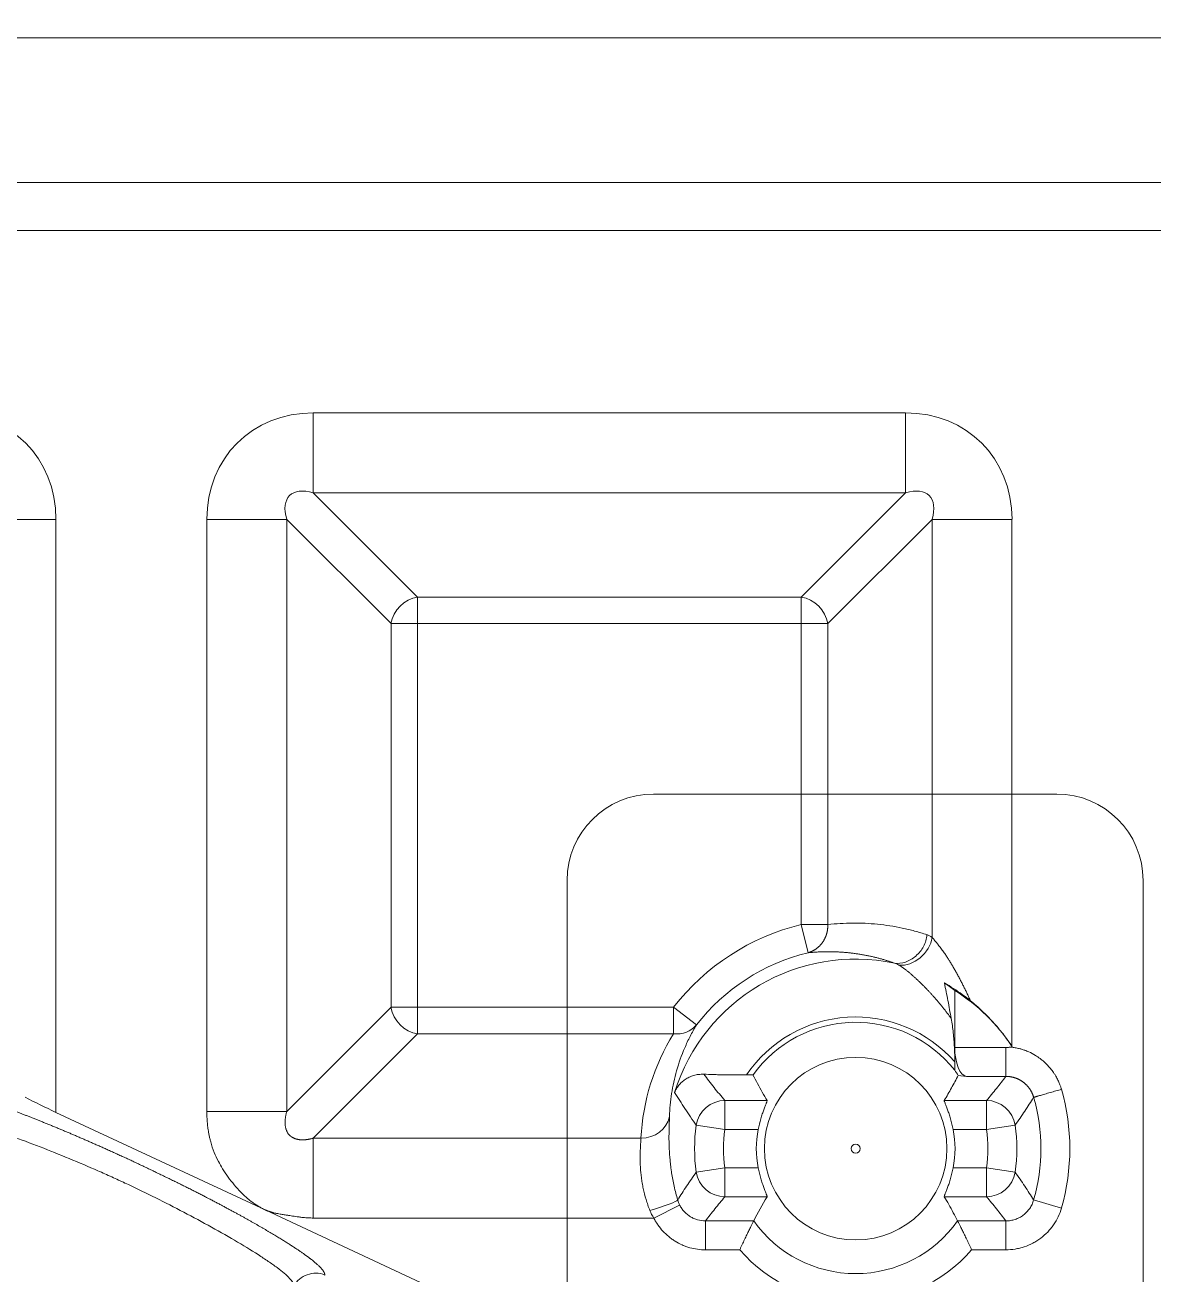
# Model space of a CAD drawing. Header units: millimetres. Extents: x 559 to 1112, y 323 to 643.
# Drawn here: x 739.93 to 759.52, y 464.97 to 486.67 of the extents above; entities that cross this region are included whole.
import ezdxf

# ---------------------------------------------------------------- set-up
doc = ezdxf.new("R2010")
doc.units = ezdxf.units.MM
doc.layers.add('core', color=7, linetype='Continuous', lineweight=20)

msp = doc.modelspace()

# ---------------------------------------------------------------- linework, layer by layer
at = {"layer": 'core', "lineweight": 13}
for p, q in [((720.815, 486.447), (764.67, 486.447)), ((723.323, 483.104), (765.062, 483.104)), ((755.22, 479.936), (744.939, 479.936)), ((744.939, 478.549), (744.939, 479.936)), ((755.22, 479.936), (755.22, 478.549)), ((744.939, 478.549), (755.22, 478.549)), ((744.939, 478.549), (746.75, 476.738)), ((753.409, 476.738), (755.22, 478.549)), ((739.084, 478.087), (740.47, 478.087)), ((740.47, 467.792), (740.47, 478.087)), ((743.09, 478.087), (744.477, 478.087)), ((743.09, 478.087), (743.09, 467.806)), ((744.477, 467.806), (744.477, 478.087)), ((746.288, 476.276), (744.477, 478.087)), ((755.683, 478.087), (753.872, 476.276)), ((755.683, 478.087), (757.069, 478.087)), ((755.683, 478.087), (755.683, 473.318)), ((757.069, 473.318), (757.069, 478.087)), ((753.409, 476.738), (746.75, 476.738)), ((746.75, 476.276), (746.75, 476.738)), ((753.409, 476.738), (753.409, 476.276)), ((746.288, 476.276), (746.75, 476.276)), ((746.288, 476.276), (746.288, 469.617)), ((746.75, 476.276), (753.409, 476.276)), ((746.75, 469.617), (746.75, 476.276)), ((753.409, 476.276), (753.409, 473.318)), ((753.409, 476.276), (753.872, 476.276)), ((753.872, 473.318), (753.872, 476.276)), ((753.409, 473.318), (753.409, 471.052)), ((753.872, 471.052), (753.872, 473.318)), ((755.683, 473.318), (755.683, 470.828)), ((757.069, 468.928), (757.069, 473.318)), ((753.409, 471.052), (753.528, 470.563)), ((753.872, 471.052), (753.409, 471.052)), ((756.075, 468.916), (756.075, 469.909)), ((744.477, 467.806), (746.288, 469.617)), ((746.75, 469.617), (746.288, 469.617)), ((749.345, 469.617), (746.75, 469.617)), ((746.75, 469.154), (746.75, 469.617)), ((751.193, 469.617), (749.345, 469.617)), ((751.193, 469.154), (751.193, 469.617)), ((751.193, 469.617), (751.59, 469.309)), ((746.75, 469.154), (744.939, 467.343)), ((746.75, 469.154), (749.345, 469.154)), ((749.345, 469.154), (749.345, 467.343)), ((749.345, 469.154), (751.193, 469.154)), ((756.963, 468.918), (756.075, 468.918)), ((756.075, 468.525), (756.075, 468.668)), ((752.46, 468.441), (752.572, 468.441)), ((756.28, 468.416), (756.134, 468.434)), ((756.28, 468.416), (756.963, 468.416)), ((752.085, 467.495), (752.085, 467.997)), ((752.817, 467.997), (752.085, 467.997)), ((756.625, 467.997), (755.893, 467.997)), ((756.625, 467.495), (756.625, 467.997)), ((740.47, 467.792), (744.102, 466.098)), ((744.477, 467.806), (743.09, 467.806)), ((751.588, 467.567), (752.085, 467.495)), ((752.085, 467.495), (752.663, 467.495)), ((756.048, 467.495), (756.625, 467.495)), ((756.625, 467.495), (757.122, 467.567)), ((744.939, 465.957), (744.939, 467.343)), ((749.345, 467.343), (744.939, 467.343)), ((749.345, 467.343), (749.345, 465.957)), ((750.628, 467.343), (749.345, 467.343)), ((752.085, 466.829), (751.588, 466.756)), ((752.663, 466.829), (752.085, 466.829)), ((752.085, 466.829), (752.085, 466.327)), ((756.625, 466.829), (756.048, 466.829)), ((757.122, 466.756), (756.625, 466.829)), ((756.625, 466.829), (756.625, 466.327)), ((751.299, 466.183), (750.851, 465.957)), ((752.085, 466.327), (752.817, 466.327)), ((755.893, 466.327), (756.625, 466.327)), ((757.445, 466.271), (757.928, 466.131)), ((744.102, 466.098), (748.156, 464.208)), ((744.939, 465.957), (749.345, 465.957)), ((749.345, 465.957), (749.345, 464.818)), ((749.345, 465.957), (750.851, 465.957)), ((752.585, 465.908), (751.748, 465.908)), ((751.748, 465.908), (751.748, 465.405)), ((756.963, 465.908), (756.125, 465.908)), ((756.963, 465.908), (756.963, 465.405)), ((751.748, 465.405), (752.342, 465.405)), ((756.368, 465.405), (756.963, 465.405))]:
    msp.add_line(p, q, dxfattribs=at)
at = {"layer": 'core', "color": 2, "lineweight": 13}
for p, q in [((753.409, 473.318), (750.845, 473.318)), ((753.409, 473.318), (750.845, 473.318)), ((753.409, 473.318), (753.872, 473.318)), ((753.409, 473.318), (753.872, 473.318)), ((755.683, 473.318), (753.872, 473.318)), ((755.683, 473.318), (753.872, 473.318)), ((757.069, 473.318), (755.683, 473.318)), ((757.069, 473.318), (755.683, 473.318)), ((757.845, 473.318), (757.069, 473.318)), ((757.845, 473.318), (757.069, 473.318)), ((749.345, 471.818), (749.345, 469.617)), ((749.345, 471.818), (749.345, 469.617)), ((759.345, 464.818), (759.345, 471.818)), ((759.345, 464.818), (759.345, 471.818)), ((749.345, 469.154), (749.345, 469.617)), ((749.345, 469.154), (749.345, 469.617)), ((749.345, 469.154), (749.345, 467.343)), ((749.345, 467.343), (749.345, 465.957)), ((749.345, 465.957), (749.345, 464.818))]:
    msp.add_line(p, q, dxfattribs=at)
at = {"layer": 'core', "lineweight": 13}
for radius in [1.584, 0.077]:
    msp.add_circle((754.355, 467.162), radius, dxfattribs=at)
for centre, radius, start, end in [((719.145, 493.318), 100.6, 305.96599, 77.45703), ((719.145, 493.318), 100.175, 305.97379, 77.45703), ((719.145, 493.318), 99.403, 314.29502, 77.77562), ((719.145, 493.318), 99.011, 314.62948, 77.83606), ((719.145, 493.318), 99.101, 314.55525, 77.77562), ((754.355, 467.162), 4.003, 103.6662, 142.1766), ((754.355, 467.162), 3.501, 103.6656, 142.1766), ((754.355, 467.162), 3.291, 78.2265, 162.75), ((754.355, 467.162), 3.241, 33.0115, 57.9515), ((754.355, 467.162), 2.286, 41.2184, 145.976), ((754.355, 467.162), 2.194, 38.3973, 144.3393), ((719.145, 487.282), 85.99, 282.44405, 347.55593), ((754.355, 467.162), 3.718, 343.9119, 16.0881), ((719.145, 487.282), 84.657, 283.17659, 346.81803), ((754.355, 467.162), 3.216, 343.9119, 16.0881), ((754.355, 467.162), 2.797, 171.6622, 188.3378), ((754.355, 467.162), 2.294, 171.6622, 188.3378), ((754.355, 467.162), 1.725, 168.8803, 191.1197), ((754.355, 467.162), 1.725, 348.8803, 11.1197), ((754.355, 467.162), 2.294, 351.6622, 8.3378), ((754.355, 467.162), 2.797, 351.6622, 8.3378), ((754.355, 467.162), 2.169, 215.323, 324.6772), ((754.355, 467.162), 2.672, 221.1088, 318.8912)]:
    msp.add_arc(centre, radius, start, end, dxfattribs=at)
at = {"layer": 'core', "color": 2, "lineweight": 13}
for centre, start, end in [((750.845, 471.818), 90, 180), ((750.845, 471.818), 90, 180), ((757.845, 471.818), 0, 90), ((757.845, 471.818), 0, 90)]:
    msp.add_arc(centre, 1.5, start, end, dxfattribs=at)
at = {"layer": 'core', "lineweight": 13}
for centre, major_axis, ratio, start_param, end_param in [((738.28, 477.746), (1.665, 1.665), 0.854588, 5.576034, 6.990337), ((745.28, 477.746), (-1.665, 1.665), 0.854588, 5.576034, 6.990337), ((754.879, 477.746), (1.665, 1.665), 0.854588, 5.576034, 6.990337), ((745.28, 477.746), (-0.753, 0.753), 0.472398, 5.576034, 6.990337), ((754.879, 477.746), (0.753, 0.753), 0.472398, 5.576034, 6.990337), ((746.75, 476.276), (0.356, 0.356), 0.854588, 0.863645, 2.277948), ((753.409, 476.276), (0.356, -0.356), 0.854588, 0.863645, 2.277948), ((753.928, 467.162), (-3.503, 0), 0.992534, 4.052621, 4.1158), ((746.75, 469.617), (-0.356, 0.356), 0.854588, 0.863645, 2.277948), ((751.193, 469.617), (-0.427, 0.266), 0.892272, 2.077415, 3.025415), ((754.355, 467.158), (0, 3.76), 0.992534, 1.011044, 1.521508), ((756.291, 468.918), (0, 0.503), 0.429687, 1.576319, 3.089233), ((754.058, 467.162), (-2.44, 0), 0.992534, 3.694502, 3.739232), ((740.47, 467.967), (-1.507, 0.711), 0.095068, 1.251899, 1.615591), ((752.085, 467.495), (0.381, 0.329), 0.99761, 0.859343, 2.28225), ((756.625, 467.495), (0.381, -0.329), 0.99761, 0.859343, 2.28225), ((750.628, 467.806), (0.502, -0.025), 0.918602, 4.757334, 6.150361), ((752.085, 466.829), (-0.381, 0.329), 0.99761, 0.859343, 2.28225), ((756.625, 466.829), (-0.381, -0.329), 0.99761, 0.859343, 2.28225), ((750.782, 466.131), (0.483, 0.142), 0.082962, 4.688064, 6.230644)]:
    msp.add_ellipse(centre, major_axis=major_axis, ratio=ratio, start_param=start_param, end_param=end_param, dxfattribs=at)
for points in [[(765.062, 483.932), (751.149, 483.934), (737.236, 483.935), (723.323, 483.937)], [(755.027, 470.384), (755.091, 470.372), (755.223, 470.386), (755.406, 470.496), (755.547, 470.666), (755.588, 470.805), (755.591, 470.875)], [(755.683, 470.828), (755.668, 470.839), (755.637, 470.857), (755.607, 470.87), (755.591, 470.875)], [(755.107, 470.348), (755.094, 470.356), (755.067, 470.369), (755.04, 470.379), (755.027, 470.384)], [(756.349, 469.729), (756.302, 469.768), (756.205, 469.842), (756.055, 469.944), (755.95, 470.008), (755.896, 470.038)], [(751.265, 466.27), (751.274, 466.24), (751.285, 466.211), (751.299, 466.183)], [(752.817, 466.327), (752.734, 466.187), (752.657, 466.047), (752.585, 465.908)], [(750.782, 466.087), (750.8, 466.041), (750.823, 465.998), (750.851, 465.957)]]:
    msp.add_open_spline(points, degree=3, dxfattribs=at)
for points, degree, knots in [([(753.528, 470.563), (753.532, 470.564), (753.538, 470.566), (753.548, 470.569), (753.558, 470.573), (753.568, 470.576), (753.578, 470.58), (753.588, 470.584), (753.597, 470.589), (753.607, 470.593), (753.616, 470.598), (753.625, 470.603), (753.634, 470.608), (753.643, 470.613), (753.652, 470.619), (753.66, 470.624), (753.669, 470.63), (753.677, 470.636), (753.685, 470.643), (753.693, 470.649), (753.701, 470.655), (753.708, 470.662), (753.716, 470.669), (753.723, 470.676), (753.73, 470.683), (753.737, 470.69), (753.744, 470.698), (753.75, 470.705), (753.757, 470.713), (753.763, 470.72), (753.769, 470.728), (753.775, 470.736), (753.781, 470.744), (753.786, 470.752), (753.791, 470.76), (753.797, 470.768), (753.802, 470.777), (753.806, 470.785), (753.811, 470.794), (753.815, 470.802), (753.82, 470.811), (753.824, 470.819), (753.828, 470.828), (753.831, 470.837), (753.835, 470.845), (753.838, 470.854), (753.842, 470.863), (753.845, 470.872), (753.848, 470.881), (753.85, 470.89), (753.853, 470.899), (753.855, 470.908), (753.857, 470.917), (753.86, 470.926), (753.861, 470.935), (753.863, 470.944), (753.865, 470.953), (753.866, 470.962), (753.867, 470.971), (753.868, 470.98), (753.869, 470.989), (753.87, 470.998), (753.871, 471.007), (753.871, 471.016), (753.872, 471.025), (753.872, 471.034), (753.872, 471.043), (753.872, 471.049), (753.872, 471.052)], 3, [0, 0, 0, 0, 0.017363, 0.034659, 0.051886, 0.069044, 0.086133, 0.10315, 0.120097, 0.136972, 0.153775, 0.170505, 0.187163, 0.203747, 0.220259, 0.236696, 0.25306, 0.26935, 0.285566, 0.301708, 0.317776, 0.33377, 0.349691, 0.365539, 0.381313, 0.397014, 0.412643, 0.428199, 0.443684, 0.459097, 0.474439, 0.489711, 0.504913, 0.520046, 0.535111, 0.550107, 0.565037, 0.5799, 0.594697, 0.60943, 0.624099, 0.638705, 0.65325, 0.667733, 0.682156, 0.69652, 0.710826, 0.725075, 0.739268, 0.753407, 0.767492, 0.781525, 0.795507, 0.809439, 0.823323, 0.837159, 0.85095, 0.864695, 0.878398, 0.892058, 0.905678, 0.919259, 0.932802, 0.946308, 0.95978, 0.973218, 0.986624, 1, 1, 1, 1]), ([(755.591, 470.875), (755.521, 470.899), (755.379, 470.942), (755.093, 471.01), (754.733, 471.066), (754.301, 471.085), (754.014, 471.068), (753.872, 471.052)], 3, [0, 0, 0, 0, 0.125, 0.25, 0.5, 0.75, 1, 1, 1, 1]), ([(755.107, 470.348), (755.229, 470.331), (755.501, 470.44), (755.668, 470.697), (755.683, 470.828)], 3, [0, 0, 0, 0, 0.500001, 1, 1, 1, 1]), ([(756.349, 469.729), (756.344, 469.739), (756.335, 469.759), (756.321, 469.789), (756.307, 469.819), (756.292, 469.849), (756.278, 469.88), (756.263, 469.91), (756.248, 469.941), (756.232, 469.972), (756.217, 470.002), (756.201, 470.033), (756.185, 470.065), (756.169, 470.096), (756.146, 470.138), (756.118, 470.19), (756.084, 470.252), (756.049, 470.313), (756.015, 470.372), (755.987, 470.419), (755.965, 470.454), (755.949, 470.479), (755.931, 470.506), (755.912, 470.534), (755.892, 470.563), (755.869, 470.594), (755.846, 470.626), (755.816, 470.666), (755.781, 470.71), (755.747, 470.752), (755.721, 470.784), (755.703, 470.805), (755.69, 470.819), (755.685, 470.826), (755.683, 470.828)], 3, [0, 0, 0, 0, 0.02207, 0.04436, 0.066868, 0.089596, 0.11254, 0.135699, 0.159072, 0.182657, 0.206452, 0.230456, 0.254669, 0.279089, 0.303718, 0.354224, 0.404601, 0.454828, 0.504892, 0.554791, 0.575306, 0.597961, 0.622739, 0.649621, 0.678585, 0.709606, 0.742659, 0.777721, 0.841391, 0.894209, 0.93638, 0.968033, 0.989235, 1, 1, 1, 1]), ([(755.027, 470.384), (755.018, 470.387), (755.001, 470.393), (754.976, 470.401), (754.95, 470.41), (754.923, 470.418), (754.897, 470.427), (754.87, 470.435), (754.843, 470.443), (754.815, 470.451), (754.787, 470.459), (754.759, 470.466), (754.73, 470.474), (754.702, 470.481), (754.672, 470.488), (754.643, 470.495), (754.613, 470.501), (754.583, 470.508), (754.552, 470.514), (754.521, 470.52), (754.49, 470.526), (754.459, 470.531), (754.427, 470.537), (754.395, 470.542), (754.362, 470.546), (754.329, 470.551), (754.296, 470.555), (754.263, 470.559), (754.229, 470.563), (754.195, 470.566), (754.16, 470.569), (754.126, 470.572), (754.091, 470.574), (754.055, 470.576), (754.019, 470.578), (753.983, 470.579), (753.947, 470.58), (753.91, 470.581), (753.874, 470.581), (753.836, 470.581), (753.799, 470.58), (753.761, 470.579), (753.723, 470.577), (753.684, 470.576), (753.646, 470.573), (753.607, 470.57), (753.568, 470.567), (753.541, 470.565), (753.528, 470.563)], 3, [0, 0, 0, 0, 0.01721, 0.034619, 0.052229, 0.070039, 0.088049, 0.10626, 0.124672, 0.143283, 0.162096, 0.181109, 0.200323, 0.219738, 0.239354, 0.259171, 0.279189, 0.299409, 0.31983, 0.340452, 0.361275, 0.382301, 0.403527, 0.424956, 0.446586, 0.468419, 0.490453, 0.512689, 0.535128, 0.557769, 0.580612, 0.603658, 0.626906, 0.650357, 0.674011, 0.697867, 0.721927, 0.746189, 0.770655, 0.795323, 0.820195, 0.845271, 0.87055, 0.896032, 0.921718, 0.947608, 0.973702, 1, 1, 1, 1]), ([(756.014, 469.421), (756.008, 469.429), (755.997, 469.444), (755.981, 469.466), (755.964, 469.489), (755.948, 469.511), (755.931, 469.532), (755.915, 469.554), (755.898, 469.575), (755.882, 469.596), (755.865, 469.617), (755.848, 469.638), (755.832, 469.658), (755.815, 469.678), (755.799, 469.698), (755.782, 469.717), (755.766, 469.737), (755.749, 469.756), (755.733, 469.775), (755.717, 469.793), (755.701, 469.811), (755.684, 469.829), (755.668, 469.847), (755.652, 469.865), (755.636, 469.882), (755.62, 469.899), (755.604, 469.916), (755.589, 469.932), (755.573, 469.948), (755.557, 469.964), (755.542, 469.98), (755.526, 469.995), (755.509, 470.012), (755.49, 470.031), (755.469, 470.052), (755.448, 470.072), (755.427, 470.091), (755.407, 470.11), (755.387, 470.129), (755.367, 470.147), (755.347, 470.165), (755.328, 470.182), (755.309, 470.198), (755.291, 470.214), (755.272, 470.229), (755.254, 470.244), (755.236, 470.258), (755.219, 470.272), (755.202, 470.285), (755.185, 470.297), (755.169, 470.308), (755.153, 470.319), (755.137, 470.33), (755.122, 470.339), (755.112, 470.345), (755.107, 470.348)], 3, [0, 0, 0, 0, 0.019051, 0.037999, 0.056844, 0.075586, 0.094224, 0.112757, 0.131187, 0.149511, 0.16773, 0.185844, 0.203852, 0.221754, 0.239549, 0.257238, 0.27482, 0.292294, 0.30966, 0.326919, 0.34407, 0.361112, 0.378046, 0.394872, 0.411588, 0.428196, 0.444694, 0.461084, 0.477364, 0.493536, 0.509599, 0.525552, 0.541397, 0.563557, 0.585568, 0.607435, 0.629158, 0.650741, 0.672187, 0.693499, 0.71468, 0.735735, 0.756666, 0.777478, 0.798176, 0.818763, 0.839245, 0.859627, 0.879915, 0.900113, 0.920229, 0.940269, 0.96024, 0.980147, 1, 1, 1, 1]), ([(756.014, 469.421), (755.995, 469.525), (755.976, 469.628), (755.937, 469.834), (755.917, 469.937), (755.896, 470.038)], 3, [0, 0, 0, 0, 0.5, 0.5, 1, 1, 1, 1]), ([(757.073, 468.928), (757.023, 469.005), (756.969, 469.08), (756.857, 469.225), (756.798, 469.295), (756.707, 469.396), (756.675, 469.429), (756.612, 469.494), (756.579, 469.525), (756.482, 469.618), (756.415, 469.675), (756.349, 469.729)], 3, [0, 0, 0, 0, 0.25, 0.25, 0.5, 0.5, 0.625, 0.625, 0.75, 0.75, 1, 1, 1, 1]), ([(756.014, 469.421), (756.028, 469.34), (756.04, 469.258), (756.054, 469.131), (756.058, 469.088), (756.063, 469.024), (756.064, 469.002), (756.067, 468.959), (756.068, 468.937), (756.069, 468.915)], 3, [0, 0, 0, 0, 0.5, 0.5, 0.75, 0.75, 0.875, 0.875, 1, 1, 1, 1]), ([(751.59, 469.309), (751.55, 469.243), (751.514, 469.177), (751.447, 469.045), (751.416, 468.979), (751.33, 468.78), (751.284, 468.648), (751.209, 468.383), (751.18, 468.25), (751.139, 467.985), (751.127, 467.853), (751.123, 467.72)], 3, [0, 0, 0, 0, 0.125, 0.125, 0.25, 0.25, 0.5, 0.5, 0.75, 0.75, 1, 1, 1, 1]), ([(756.075, 468.668), (756.075, 468.689), (756.075, 468.709), (756.074, 468.75), (756.074, 468.771), (756.073, 468.833), (756.071, 468.874), (756.069, 468.915)], 3, [0, 0, 0, 0, 0.25, 0.25, 0.5, 0.5, 1, 1, 1, 1]), ([(757.073, 468.922), (757.07, 468.922), (757.064, 468.922), (757.055, 468.922), (757.044, 468.922), (757.031, 468.922), (757.016, 468.921), (756.999, 468.92), (756.981, 468.919), (756.969, 468.919), (756.963, 468.918)], 3, [0, 0, 0, 0, 0.070699, 0.15646, 0.257254, 0.373033, 0.503738, 0.670966, 0.836346, 1, 1, 1, 1]), ([(756.963, 468.416), (756.963, 468.418), (756.963, 468.423), (756.963, 468.438), (756.963, 468.448), (756.963, 468.475), (756.963, 468.491), (756.963, 468.528), (756.963, 468.549), (756.963, 468.595), (756.963, 468.62), (756.963, 468.674), (756.963, 468.703), (756.963, 468.762), (756.963, 468.792), (756.963, 468.855), (756.963, 468.887), (756.963, 468.918)], 3, [0, 0, 0, 0, 0.125, 0.125, 0.25, 0.25, 0.375, 0.375, 0.5, 0.5, 0.625, 0.625, 0.75, 0.75, 0.875, 0.875, 1, 1, 1, 1]), ([(757.928, 468.192), (757.926, 468.198), (757.922, 468.212), (757.915, 468.234), (757.906, 468.259), (757.895, 468.286), (757.882, 468.317), (757.867, 468.35), (757.849, 468.386), (757.828, 468.424), (757.78, 468.502), (757.708, 468.593), (757.62, 468.676), (757.548, 468.734), (757.466, 468.789), (757.378, 468.836), (757.296, 468.869), (757.237, 468.888), (757.186, 468.902), (757.142, 468.911), (757.107, 468.917), (757.086, 468.92), (757.077, 468.921)], 3, [0, 0, 0, 0, 0.016422, 0.035747, 0.057975, 0.08311, 0.111154, 0.14211, 0.175981, 0.212766, 0.252466, 0.407713, 0.503231, 0.558773, 0.641857, 0.752563, 0.811802, 0.863862, 0.908728, 0.946382, 0.976809, 1, 1, 1, 1]), ([(751.212, 468.138), (751.214, 468.143), (751.217, 468.149), (751.221, 468.16), (751.229, 468.176), (751.237, 468.192), (751.255, 468.222), (751.269, 468.242), (751.292, 468.271), (751.3, 468.28), (751.317, 468.298), (751.326, 468.307), (751.354, 468.333), (751.374, 468.348), (751.417, 468.377), (751.44, 468.39), (751.476, 468.408), (751.489, 468.413), (751.515, 468.423), (751.528, 468.428), (751.569, 468.44), (751.598, 468.446), (751.657, 468.453), (751.688, 468.455), (751.72, 468.454)], 3, [0, 0, 0, 0, 0.03125, 0.03125, 0.0625, 0.125, 0.125, 0.25, 0.25, 0.3125, 0.3125, 0.375, 0.375, 0.5, 0.5, 0.625, 0.625, 0.6875, 0.6875, 0.75, 0.75, 0.875, 0.875, 1, 1, 1, 1]), ([(751.72, 468.454), (751.776, 468.377), (751.835, 468.301), (751.956, 468.149), (752.019, 468.073), (752.085, 467.997)], 3, [0, 0, 0, 0, 0.5, 0.5, 1, 1, 1, 1]), ([(752.46, 468.441), (752.394, 468.441), (752.328, 468.441), (752.198, 468.442), (752.134, 468.443), (752.055, 468.444), (752.039, 468.445), (752.008, 468.445), (751.961, 468.446), (751.916, 468.447), (751.828, 468.45), (751.773, 468.451), (751.72, 468.454)], 3, [0, 0, 0, 0, 0.25, 0.25, 0.5, 0.5, 0.5625, 0.5625, 0.625, 0.75, 0.75, 1, 1, 1, 1]), ([(752.572, 468.441), (752.598, 468.391), (752.651, 468.29), (752.733, 468.142), (752.789, 468.044), (752.817, 467.997)], 3, [0, 0, 0, 0, 0.337314, 0.674628, 1, 1, 1, 1]), ([(755.893, 467.997), (755.937, 468.07), (755.978, 468.143), (756.058, 468.288), (756.097, 468.361), (756.134, 468.434)], 3, [0, 0, 0, 0, 0.5, 0.5, 1, 1, 1, 1]), ([(756.625, 467.997), (756.686, 468.067), (756.744, 468.137), (756.856, 468.276), (756.91, 468.346), (756.963, 468.416)], 3, [0, 0, 0, 0, 0.5, 0.5, 1, 1, 1, 1]), ([(757.445, 468.053), (757.444, 468.057), (757.442, 468.064), (757.439, 468.074), (757.435, 468.085), (757.431, 468.096), (757.427, 468.106), (757.423, 468.116), (757.418, 468.126), (757.413, 468.136), (757.408, 468.146), (757.403, 468.156), (757.397, 468.166), (757.392, 468.176), (757.386, 468.185), (757.38, 468.195), (757.373, 468.204), (757.367, 468.213), (757.36, 468.222), (757.353, 468.23), (757.346, 468.239), (757.339, 468.248), (757.331, 468.256), (757.324, 468.264), (757.316, 468.272), (757.308, 468.28), (757.299, 468.287), (757.291, 468.295), (757.283, 468.302), (757.274, 468.309), (757.265, 468.316), (757.256, 468.322), (757.247, 468.329), (757.238, 468.335), (757.228, 468.341), (757.219, 468.347), (757.209, 468.352), (757.199, 468.358), (757.189, 468.363), (757.179, 468.368), (757.169, 468.372), (757.159, 468.377), (757.148, 468.381), (757.138, 468.385), (757.127, 468.389), (757.117, 468.392), (757.106, 468.396), (757.095, 468.399), (757.085, 468.401), (757.074, 468.404), (757.063, 468.406), (757.052, 468.408), (757.041, 468.41), (757.03, 468.412), (757.019, 468.413), (757.007, 468.414), (756.996, 468.415), (756.985, 468.416), (756.974, 468.416), (756.966, 468.416), (756.963, 468.416)], 3, [0, 0, 0, 0, 0.017275, 0.034545, 0.051812, 0.069076, 0.086336, 0.103593, 0.120846, 0.138097, 0.155345, 0.17259, 0.189832, 0.207072, 0.22431, 0.241546, 0.25878, 0.276012, 0.293242, 0.31047, 0.327698, 0.344923, 0.362148, 0.379372, 0.396595, 0.413817, 0.431039, 0.448261, 0.465482, 0.482703, 0.499924, 0.517145, 0.534367, 0.551589, 0.568811, 0.586035, 0.603259, 0.620484, 0.637711, 0.654939, 0.672168, 0.689399, 0.706632, 0.723867, 0.741104, 0.758343, 0.775584, 0.792828, 0.810074, 0.827323, 0.844575, 0.861831, 0.879089, 0.896351, 0.913616, 0.930885, 0.948158, 0.965434, 0.982715, 1, 1, 1, 1]), ([(738.218, 468.195), (738.246, 468.212), (738.366, 468.225), (738.53, 468.2), (738.583, 468.188), (738.645, 468.174), (738.738, 468.148), (738.84, 468.12), (738.973, 468.079), (739.115, 468.035), (739.257, 467.988), (739.548, 467.892), (739.856, 467.775), (740.141, 467.667), (740.493, 467.521), (740.829, 467.382), (741.162, 467.234), (741.51, 467.081), (741.875, 466.91), (742.059, 466.823), (742.437, 466.641), (742.615, 466.553), (742.961, 466.382), (743.269, 466.219), (743.568, 466.062), (743.841, 465.908), (744.1, 465.762), (744.321, 465.628), (744.741, 465.372), (744.947, 465.204), (745.142, 465.044), (745.138, 464.968)], 2, [0, 0, 0, 0.05, 0.125, 0.15625, 0.15625, 0.1875, 0.1875, 0.21875, 0.21875, 0.25, 0.25, 0.3125, 0.3125, 0.375, 0.375, 0.4375, 0.4375, 0.5, 0.5, 0.53125, 0.5625, 0.5625, 0.625, 0.625, 0.6875, 0.6875, 0.75, 0.75, 0.875, 0.875, 1, 1, 1]), ([(751.588, 467.567), (751.519, 467.665), (751.454, 467.761), (751.329, 467.951), (751.27, 468.045), (751.212, 468.138)], 3, [0, 0, 0, 0, 0.5, 0.5, 1, 1, 1, 1]), ([(752.817, 467.997), (752.818, 467.995), (752.817, 467.99), (752.814, 467.978), (752.812, 467.974), (752.809, 467.966), (752.808, 467.963), (752.806, 467.956), (752.805, 467.953), (752.798, 467.936), (752.792, 467.92), (752.781, 467.892), (752.777, 467.882), (752.769, 467.861), (752.761, 467.839), (752.752, 467.815), (752.743, 467.79), (752.739, 467.777), (752.725, 467.737), (752.716, 467.71), (752.704, 467.666), (752.7, 467.651), (752.691, 467.621), (752.687, 467.605), (752.676, 467.559), (752.669, 467.527), (752.663, 467.495)], 3, [0, 0, 0, 0, 0.125, 0.125, 0.1875, 0.1875, 0.21875, 0.21875, 0.25, 0.25, 0.375, 0.375, 0.4375, 0.4375, 0.5, 0.5625, 0.5625, 0.625, 0.625, 0.75, 0.75, 0.8125, 0.8125, 0.875, 0.875, 1, 1, 1, 1]), ([(756.048, 467.495), (756.042, 467.527), (756.035, 467.558), (756.023, 467.605), (756.019, 467.62), (756.011, 467.65), (756.007, 467.666), (755.994, 467.71), (755.985, 467.737), (755.972, 467.777), (755.967, 467.79), (755.959, 467.815), (755.954, 467.827), (755.941, 467.861), (755.933, 467.882), (755.922, 467.91), (755.919, 467.919), (755.913, 467.935), (755.91, 467.943), (755.902, 467.963), (755.898, 467.974), (755.894, 467.986), (755.893, 467.989), (755.893, 467.994), (755.893, 467.996), (755.893, 467.997)], 3, [0, 0, 0, 0, 0.125, 0.125, 0.1875, 0.1875, 0.25, 0.25, 0.375, 0.375, 0.4375, 0.4375, 0.5, 0.5, 0.625, 0.625, 0.6875, 0.6875, 0.75, 0.75, 0.875, 0.875, 0.9375, 0.9375, 1, 1, 1, 1]), ([(757.445, 468.053), (757.395, 467.974), (757.344, 467.894), (757.237, 467.732), (757.181, 467.65), (757.122, 467.567)], 3, [0, 0, 0, 0, 0.5, 0.5, 1, 1, 1, 1]), ([(744.605, 464.775), (744.605, 464.793), (744.599, 464.813), (744.572, 464.858), (744.553, 464.883), (744.502, 464.937), (744.471, 464.966), (744.397, 465.029), (744.356, 465.062), (744.262, 465.132), (744.16, 465.204), (744.042, 465.282), (743.855, 465.402), (743.717, 465.486), (743.425, 465.658), (743.27, 465.745), (742.954, 465.919), (742.791, 466.006), (742.466, 466.175), (742.303, 466.258), (741.982, 466.416), (741.824, 466.492), (741.668, 466.565), (741.665, 466.566), (741.661, 466.568), (741.654, 466.572), (741.637, 466.579), (741.604, 466.595), (741.536, 466.626), (741.478, 466.653), (741.36, 466.706), (741.28, 466.742), (741.037, 466.849), (740.87, 466.92), (740.533, 467.059), (740.363, 467.128), (740.026, 467.259), (739.86, 467.321), (739.54, 467.435), (739.386, 467.487), (739.172, 467.554), (739.104, 467.575), (738.974, 467.611), (738.912, 467.627), (738.798, 467.654), (738.745, 467.665), (738.649, 467.682), (738.606, 467.687), (738.53, 467.691), (738.498, 467.69), (738.446, 467.682), (738.426, 467.674), (738.413, 467.663)], 3, [0, 0, 0, 0, 0.03125, 0.03125, 0.0625, 0.0625, 0.09375, 0.09375, 0.125, 0.125, 0.15625, 0.1875, 0.1875, 0.25, 0.25, 0.3125, 0.3125, 0.375, 0.375, 0.4375, 0.4375, 0.5, 0.5, 0.500977, 0.500977, 0.501953, 0.503906, 0.507813, 0.515625, 0.53125, 0.53125, 0.5625, 0.5625, 0.625, 0.625, 0.6875, 0.6875, 0.75, 0.75, 0.8125, 0.8125, 0.84375, 0.84375, 0.875, 0.875, 0.90625, 0.90625, 0.9375, 0.9375, 0.96875, 0.96875, 1, 1, 1, 1]), ([(743.09, 467.806), (743.09, 467.797), (743.091, 467.78), (743.091, 467.754), (743.092, 467.728), (743.093, 467.702), (743.094, 467.675), (743.096, 467.648), (743.098, 467.621), (743.1, 467.594), (743.103, 467.567), (743.106, 467.539), (743.11, 467.511), (743.114, 467.483), (743.119, 467.455), (743.124, 467.426), (743.129, 467.398), (743.135, 467.369), (743.142, 467.34), (743.149, 467.311), (743.171, 467.228), (743.213, 467.103), (743.285, 466.947), (743.367, 466.804), (743.458, 466.668), (743.565, 466.531), (743.658, 466.428), (743.737, 466.35), (743.801, 466.292), (743.858, 466.247), (743.903, 466.215), (743.93, 466.196), (743.958, 466.178), (743.986, 466.161), (744.014, 466.144), (744.043, 466.129), (744.073, 466.113), (744.092, 466.104), (744.102, 466.099)], 3, [0, 0, 0, 0, 0.012283, 0.024686, 0.037206, 0.049846, 0.062606, 0.075485, 0.088484, 0.101604, 0.114847, 0.128212, 0.1417, 0.15531, 0.169042, 0.182896, 0.196872, 0.210971, 0.225193, 0.239538, 0.254008, 0.347835, 0.430079, 0.500551, 0.583837, 0.66667, 0.749215, 0.784439, 0.825811, 0.873338, 0.889181, 0.905025, 0.920867, 0.936706, 0.952541, 0.96837, 0.984191, 1, 1, 1, 1]), ([(744.477, 467.806), (744.474, 467.796), (744.469, 467.777), (744.462, 467.748), (744.457, 467.721), (744.453, 467.694), (744.45, 467.668), (744.448, 467.642), (744.448, 467.618), (744.448, 467.594), (744.45, 467.571), (744.453, 467.549), (744.457, 467.528), (744.462, 467.508), (744.469, 467.488), (744.476, 467.47), (744.484, 467.453), (744.493, 467.437), (744.504, 467.421), (744.515, 467.407), (744.525, 467.396), (744.534, 467.388), (744.54, 467.382), (744.547, 467.377), (744.553, 467.372), (744.56, 467.367), (744.568, 467.362), (744.575, 467.357), (744.583, 467.353), (744.591, 467.349), (744.599, 467.345), (744.608, 467.341), (744.616, 467.337), (744.625, 467.334), (744.634, 467.331), (744.643, 467.328), (744.653, 467.326), (744.663, 467.324), (744.673, 467.322), (744.683, 467.32), (744.693, 467.318), (744.704, 467.317), (744.714, 467.316), (744.725, 467.315), (744.736, 467.315), (744.748, 467.315), (744.759, 467.315), (744.771, 467.315), (744.783, 467.315), (744.795, 467.316), (744.807, 467.317), (744.82, 467.319), (744.832, 467.32), (744.845, 467.322), (744.858, 467.324), (744.871, 467.327), (744.884, 467.33), (744.898, 467.333), (744.911, 467.336), (744.925, 467.34), (744.934, 467.342), (744.939, 467.343)], 3, [0, 0, 0, 0, 0.0374, 0.073337, 0.107834, 0.140915, 0.172608, 0.202944, 0.231959, 0.259695, 0.286199, 0.311525, 0.335734, 0.358898, 0.381098, 0.402424, 0.422982, 0.442886, 0.462264, 0.481253, 0.5, 0.508889, 0.517815, 0.526793, 0.53584, 0.544972, 0.554204, 0.56355, 0.573024, 0.58264, 0.59241, 0.602349, 0.612466, 0.622773, 0.63328, 0.643998, 0.654937, 0.666103, 0.677507, 0.689156, 0.701056, 0.713215, 0.72564, 0.738336, 0.751309, 0.764564, 0.778106, 0.79194, 0.806071, 0.820501, 0.835235, 0.850278, 0.865631, 0.881298, 0.897283, 0.913588, 0.930215, 0.947168, 0.964448, 0.982058, 1, 1, 1, 1]), ([(751.123, 467.72), (751.123, 467.705), (751.122, 467.69), (751.121, 467.656), (751.12, 467.638), (751.118, 467.58), (751.117, 467.538), (751.114, 467.444), (751.114, 467.393), (751.114, 467.311), (751.114, 467.282), (751.116, 467.222), (751.117, 467.191), (751.121, 467.096), (751.126, 467.03), (751.136, 466.925), (751.14, 466.889), (751.147, 466.834), (751.149, 466.816), (751.154, 466.778), (751.157, 466.759), (751.172, 466.664), (751.186, 466.587), (751.221, 466.43), (751.241, 466.351), (751.265, 466.27)], 3, [0, 0, 0, 0, 0.0625, 0.0625, 0.125, 0.125, 0.25, 0.25, 0.375, 0.375, 0.4375, 0.4375, 0.5, 0.5, 0.625, 0.625, 0.6875, 0.6875, 0.71875, 0.71875, 0.75, 0.75, 0.875, 0.875, 1, 1, 1, 1]), ([(750.628, 467.343), (750.627, 467.33), (750.626, 467.315), (750.625, 467.291), (750.624, 467.283), (750.623, 467.266), (750.622, 467.258), (750.619, 467.213), (750.617, 467.174), (750.613, 467.088), (750.612, 467.042), (750.612, 466.979), (750.612, 466.966), (750.613, 466.94), (750.613, 466.927), (750.615, 466.887), (750.616, 466.86), (750.621, 466.776), (750.627, 466.718), (750.639, 466.628), (750.643, 466.597), (750.651, 466.55), (750.654, 466.534), (750.66, 466.503), (750.664, 466.487), (750.681, 466.408), (750.697, 466.344), (750.735, 466.216), (750.757, 466.152), (750.782, 466.087)], 3, [0, 0, 0, 0, 0.0625, 0.0625, 0.09375, 0.09375, 0.125, 0.125, 0.25, 0.25, 0.375, 0.375, 0.40625, 0.40625, 0.4375, 0.4375, 0.5, 0.5, 0.625, 0.625, 0.6875, 0.6875, 0.71875, 0.71875, 0.75, 0.75, 0.875, 0.875, 1, 1, 1, 1]), ([(752.663, 466.829), (752.669, 466.797), (752.676, 466.765), (752.687, 466.719), (752.691, 466.704), (752.699, 466.673), (752.704, 466.658), (752.716, 466.614), (752.725, 466.586), (752.739, 466.547), (752.743, 466.534), (752.752, 466.509), (752.756, 466.497), (752.769, 466.462), (752.777, 466.442), (752.788, 466.414), (752.792, 466.405), (752.798, 466.388), (752.801, 466.381), (752.809, 466.36), (752.813, 466.35), (752.816, 466.338), (752.817, 466.334), (752.818, 466.329), (752.818, 466.328), (752.817, 466.327)], 3, [0, 0, 0, 0, 0.125, 0.125, 0.1875, 0.1875, 0.25, 0.25, 0.375, 0.375, 0.4375, 0.4375, 0.5, 0.5, 0.625, 0.625, 0.6875, 0.6875, 0.75, 0.75, 0.875, 0.875, 0.9375, 0.9375, 1, 1, 1, 1]), ([(755.893, 466.327), (755.892, 466.329), (755.893, 466.333), (755.897, 466.345), (755.898, 466.35), (755.901, 466.358), (755.902, 466.361), (755.904, 466.367), (755.906, 466.371), (755.912, 466.388), (755.919, 466.404), (755.93, 466.432), (755.934, 466.442), (755.942, 466.463), (755.95, 466.485), (755.959, 466.509), (755.967, 466.533), (755.972, 466.546), (755.985, 466.586), (755.994, 466.614), (756.007, 466.658), (756.011, 466.673), (756.019, 466.703), (756.023, 466.718), (756.035, 466.765), (756.042, 466.797), (756.048, 466.829)], 3, [0, 0, 0, 0, 0.125, 0.125, 0.1875, 0.1875, 0.21875, 0.21875, 0.25, 0.25, 0.375, 0.375, 0.4375, 0.4375, 0.5, 0.5625, 0.5625, 0.625, 0.625, 0.75, 0.75, 0.8125, 0.8125, 0.875, 0.875, 1, 1, 1, 1]), ([(751.265, 466.27), (751.315, 466.35), (751.366, 466.43), (751.474, 466.591), (751.53, 466.673), (751.588, 466.756)], 3, [0, 0, 0, 0, 0.5, 0.5, 1, 1, 1, 1]), ([(757.122, 466.756), (757.181, 466.673), (757.237, 466.592), (757.344, 466.43), (757.395, 466.35), (757.445, 466.271)], 3, [0, 0, 0, 0, 0.5, 0.5, 1, 1, 1, 1]), ([(751.299, 466.183), (751.305, 466.173), (751.31, 466.163), (751.322, 466.143), (751.328, 466.133), (751.348, 466.104), (751.377, 466.068), (751.41, 466.037), (751.437, 466.014), (751.446, 466.007), (751.465, 465.994), (751.475, 465.987), (751.504, 465.969), (751.525, 465.959), (751.567, 465.94), (751.589, 465.932), (751.656, 465.914), (751.701, 465.907), (751.748, 465.908)], 3, [0, 0, 0, 0, 0.0625, 0.0625, 0.125, 0.125, 0.25, 0.375, 0.375, 0.4375, 0.4375, 0.5, 0.5, 0.625, 0.625, 0.75, 0.75, 1, 1, 1, 1]), ([(752.085, 466.327), (752.025, 466.257), (751.967, 466.187), (751.855, 466.047), (751.8, 465.977), (751.748, 465.908)], 3, [0, 0, 0, 0, 0.5, 0.5, 1, 1, 1, 1]), ([(756.125, 465.908), (756.101, 465.955), (756.05, 466.05), (755.973, 466.19), (755.92, 466.282), (755.893, 466.327)], 3, [0, 0, 0, 0, 0.337548, 0.675097, 1, 1, 1, 1]), ([(756.963, 465.908), (756.91, 465.977), (756.856, 466.047), (756.744, 466.187), (756.686, 466.257), (756.625, 466.327)], 3, [0, 0, 0, 0, 0.5, 0.5, 1, 1, 1, 1]), ([(756.963, 465.908), (756.99, 465.907), (757.017, 465.91), (757.057, 465.916), (757.07, 465.919), (757.096, 465.925), (757.11, 465.929), (757.148, 465.942), (757.173, 465.952), (757.209, 465.971), (757.22, 465.978), (757.243, 465.992), (757.254, 466), (757.287, 466.025), (757.307, 466.043), (757.335, 466.072), (757.344, 466.082), (757.361, 466.103), (757.369, 466.114), (757.392, 466.147), (757.419, 466.194), (757.438, 466.244), (757.445, 466.271)], 3, [0, 0, 0, 0, 0.125, 0.125, 0.1875, 0.1875, 0.25, 0.25, 0.375, 0.375, 0.4375, 0.4375, 0.5, 0.5, 0.625, 0.625, 0.6875, 0.6875, 0.75, 0.75, 0.875, 1, 1, 1, 1]), ([(744.102, 466.099), (744.106, 466.097), (744.113, 466.094), (744.125, 466.089), (744.138, 466.084), (744.151, 466.079), (744.166, 466.074), (744.182, 466.068), (744.199, 466.063), (744.216, 466.058), (744.235, 466.052), (744.255, 466.047), (744.277, 466.042), (744.305, 466.036), (744.341, 466.029), (744.381, 466.022), (744.417, 466.016), (744.45, 466.011), (744.48, 466.007), (744.514, 466.002), (744.555, 465.995), (744.607, 465.987), (744.662, 465.979), (744.715, 465.972), (744.764, 465.967), (744.808, 465.963), (744.852, 465.96), (744.895, 465.958), (744.925, 465.957), (744.939, 465.957)], 3, [0, 0, 0, 0, 0.013619, 0.028428, 0.044426, 0.061614, 0.079988, 0.099548, 0.12029, 0.142211, 0.165307, 0.189572, 0.215001, 0.241588, 0.293581, 0.341285, 0.38474, 0.423984, 0.459052, 0.489978, 0.54568, 0.606324, 0.67195, 0.742581, 0.794434, 0.846101, 0.897585, 0.948885, 1, 1, 1, 1]), ([(750.851, 465.957), (750.861, 465.936), (750.873, 465.916), (750.897, 465.876), (750.909, 465.856), (750.949, 465.799), (751.006, 465.727), (751.073, 465.664), (751.127, 465.62), (751.145, 465.605), (751.183, 465.579), (751.202, 465.566), (751.261, 465.53), (751.302, 465.508), (751.365, 465.481), (751.387, 465.472), (751.43, 465.456), (751.452, 465.449), (751.519, 465.43), (751.609, 465.412), (751.701, 465.405), (751.748, 465.405)], 3, [0, 0, 0, 0, 0.0625, 0.0625, 0.125, 0.125, 0.25, 0.375, 0.375, 0.4375, 0.4375, 0.5, 0.5, 0.625, 0.625, 0.6875, 0.6875, 0.75, 0.75, 0.875, 1, 1, 1, 1]), ([(756.963, 465.405), (757.017, 465.405), (757.071, 465.41), (757.151, 465.423), (757.177, 465.428), (757.23, 465.441), (757.256, 465.449), (757.333, 465.474), (757.383, 465.496), (757.454, 465.533), (757.477, 465.547), (757.512, 465.568), (757.523, 465.576), (757.545, 465.591), (757.556, 465.599), (757.611, 465.64), (757.651, 465.676), (757.707, 465.734), (757.724, 465.754), (757.75, 465.785), (757.758, 465.796), (757.775, 465.818), (757.782, 465.829), (757.821, 465.885), (757.875, 465.978), (757.913, 466.079), (757.928, 466.131)], 3, [0, 0, 0, 0, 0.125, 0.125, 0.1875, 0.1875, 0.25, 0.25, 0.375, 0.375, 0.4375, 0.4375, 0.46875, 0.46875, 0.5, 0.5, 0.625, 0.625, 0.6875, 0.6875, 0.71875, 0.71875, 0.75, 0.75, 0.875, 1, 1, 1, 1]), ([(752.342, 465.405), (752.346, 465.413), (752.349, 465.421), (752.356, 465.436), (752.367, 465.459), (752.377, 465.482), (752.398, 465.526), (752.412, 465.556), (752.432, 465.599), (752.439, 465.614), (752.453, 465.641), (752.459, 465.655), (752.478, 465.694), (752.49, 465.719), (752.508, 465.755), (752.514, 465.766), (752.524, 465.788), (752.529, 465.798), (752.544, 465.827), (752.552, 465.844), (752.567, 465.872), (752.573, 465.884), (752.579, 465.896), (752.581, 465.9), (752.584, 465.905), (752.585, 465.907), (752.585, 465.908)], 3, [0, 0, 0, 0, 0.03125, 0.03125, 0.0625, 0.125, 0.125, 0.25, 0.25, 0.3125, 0.3125, 0.375, 0.375, 0.5, 0.5, 0.5625, 0.5625, 0.625, 0.625, 0.75, 0.75, 0.875, 0.875, 0.9375, 0.9375, 1, 1, 1, 1]), ([(756.125, 465.908), (756.126, 465.906), (756.129, 465.901), (756.135, 465.888), (756.138, 465.883), (756.144, 465.872), (756.147, 465.865), (756.158, 465.844), (756.166, 465.827), (756.181, 465.798), (756.186, 465.788), (756.197, 465.766), (756.208, 465.744), (756.22, 465.72), (756.232, 465.694), (756.239, 465.681), (756.258, 465.642), (756.271, 465.614), (756.291, 465.571), (756.298, 465.556), (756.312, 465.527), (756.319, 465.512), (756.333, 465.482), (756.34, 465.466), (756.351, 465.444), (756.354, 465.436), (756.361, 465.421), (756.365, 465.413), (756.368, 465.405)], 3, [0, 0, 0, 0, 0.125, 0.125, 0.1875, 0.1875, 0.25, 0.25, 0.375, 0.375, 0.4375, 0.4375, 0.5, 0.5625, 0.5625, 0.625, 0.625, 0.75, 0.75, 0.8125, 0.8125, 0.875, 0.875, 0.9375, 0.9375, 0.96875, 0.96875, 1, 1, 1, 1]), ([(744.605, 464.775), (744.649, 464.87), (744.776, 464.971), (744.988, 465.012), (745.09, 464.99), (745.138, 464.968)], 3, [0, 0, 0, 0, 0.5, 0.75, 1, 1, 1, 1])]:
    msp.add_open_spline(points, degree=degree, knots=knots, dxfattribs=at)
msp.add_rational_spline([(757.445, 468.053), (757.46, 468.057), (757.656, 468.114), (757.928, 468.192)], [1.15917449034, 0.946942713372, 0.946941836558, 1.1591718599], degree=3, dxfattribs=at)

doc.saveas('drawing.dxf')
